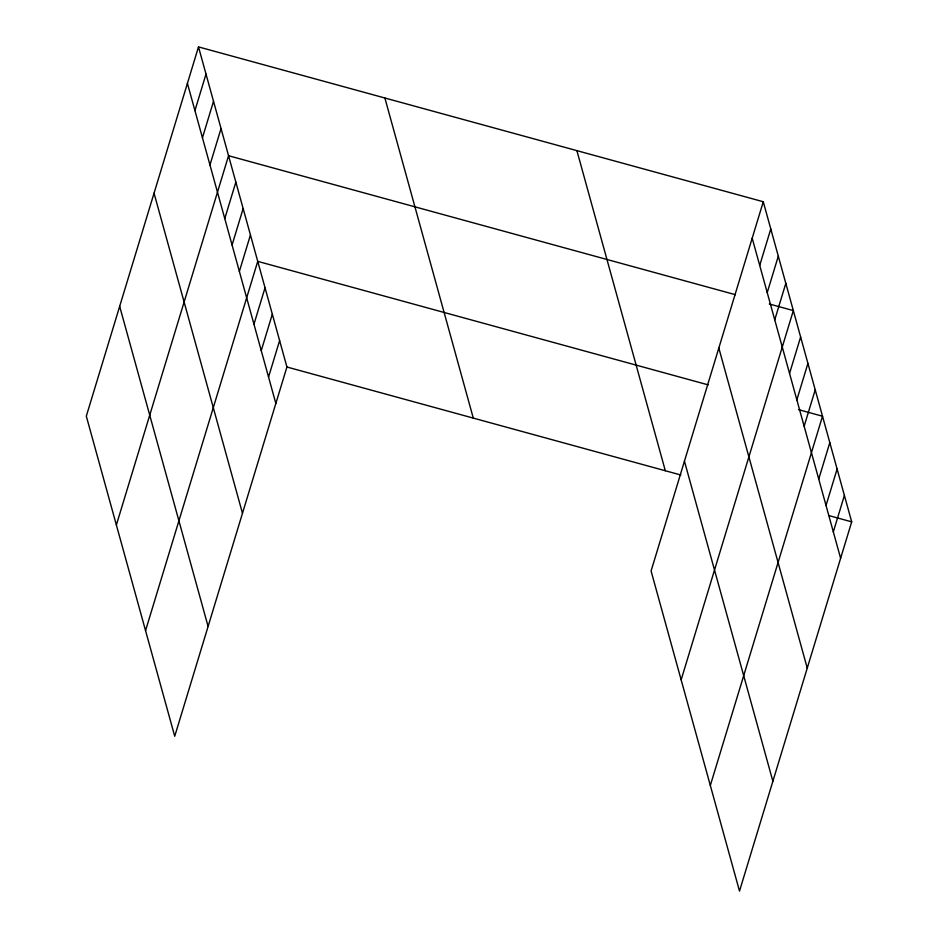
<?xml version="1.0" encoding="UTF-8"?>
<svg xmlns="http://www.w3.org/2000/svg" width="938" height="938" viewBox="0 0 938 938"><rect width="100%" height="100%" fill="white"/><g stroke="black" fill="none" stroke-linecap="round" stroke-linejoin="round"><path stroke-width="1.41" d="M198.493 46.9L86.308 416.155L174.726 736.26L286.922 367.004L198.493 46.9L763.274 201.74L851.692 521.845L739.507 891.1L651.078 570.996L763.274 201.74M194.928 110.567L206.008 74.114M202.444 137.78L213.524 101.316M209.96 164.982L221.04 128.529M116.371 524.987L228.555 155.731L735.451 294.708M224.768 218.601L235.848 182.148M232.073 245.017L243.141 208.553M239.366 271.422L250.446 234.957M145.554 630.617L257.739 261.362L708.143 384.861M253.952 324.231L265.032 287.778M261.245 350.648L272.325 314.183M268.549 377.053L279.618 340.588M759.71 265.419L770.79 228.954M767.225 292.621L778.306 256.168M774.741 319.835L785.821 283.37M681.152 679.839L793.337 310.584L769.336 303.994M789.55 373.453L800.63 336.988M796.843 399.858L807.923 363.393M804.147 426.262L815.216 389.809M710.324 785.469L822.52 416.214L798.508 409.636M818.733 479.084L829.813 442.619M826.026 505.488L837.106 469.035M833.319 531.905L844.399 495.44M286.922 367.004L680.847 475.003M829.11 515.654L851.692 521.845M752.194 238.205L840.624 558.309M718.825 348.033L807.255 668.126M684.447 461.179L772.877 781.284M576.893 150.643L665.323 470.747M384.873 97.998L473.291 418.102M187.412 83.365L275.842 403.457M154.043 193.181L242.473 513.285M119.665 306.327L208.095 626.432"/></g></svg>
